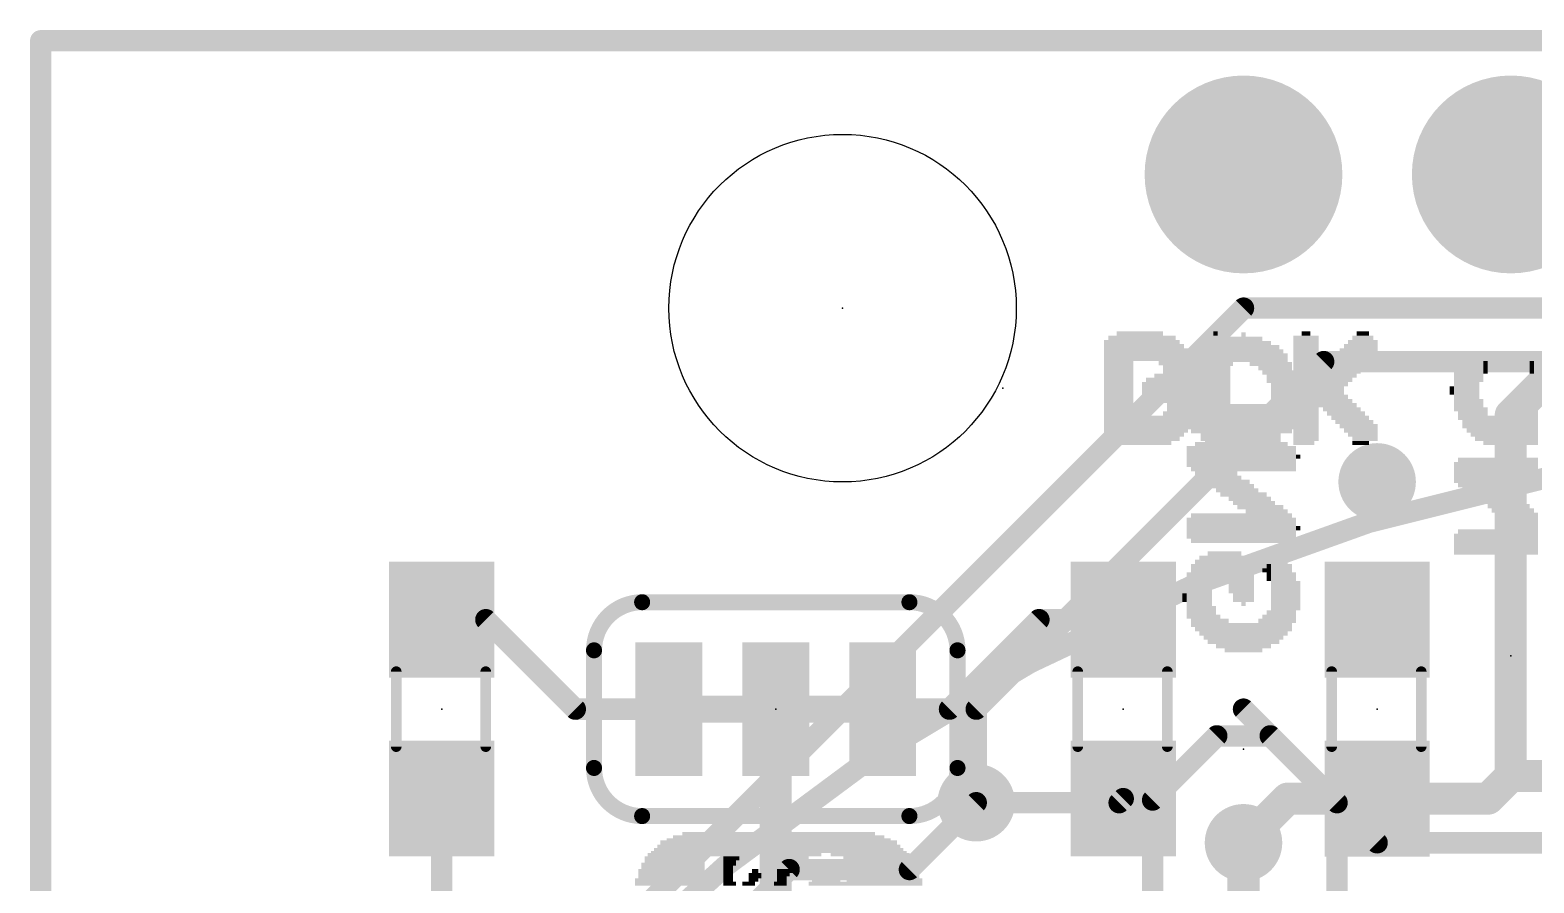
# Model space of a CAD drawing. Extents: x -32 to 75, y -41 to 41.
# Drawn here: x -0.1 to 14.19, y 32.64 to 40.74 of the extents above; entities that cross this region are included whole.
import ezdxf

# ---------------------------------------------------------------- set-up
doc = ezdxf.new("R2010")
doc.units = 0
for name, color, linetype in [('1', 12, 'CONTINUOUS'), ('16', 132, 'CONTINUOUS'), ('17', 110, 'CONTINUOUS'), ('18', 110, 'CONTINUOUS'), ('20', 31, 'CONTINUOUS'), ('21', 41, 'CONTINUOUS'), ('22', 40, 'CONTINUOUS'), ('23', 53, 'CONTINUOUS'), ('24', 53, 'CONTINUOUS'), ('51', 53, 'CONTINUOUS')]:
    doc.layers.add(name, color=color, linetype=linetype)

# ---------------------------------------------------------------- blocks, each defined once
blk = doc.blocks.new('RECT')
blk.add_solid([(-0.5, -0.5), (0.5, -0.5), (-0.5, 0.5), (0.5, 0.5)])
blk = doc.blocks.new('ROUNDP')
at = {"const_width": 0.5}
blk.add_lwpolyline([(0, -0.25, 1), (0, 0.25, 1), (0, -0.25)], format="xyb", dxfattribs=at)
blk = doc.blocks.new('ROUNDV')
at = {"const_width": 0.5}
blk.add_lwpolyline([(0, -0.25, 1), (0, 0.25, 1), (0, -0.25)], format="xyb", dxfattribs=at)

msp = doc.modelspace()

# ---------------------------------------------------------------- linework, layer by layer
at = {"layer": '1'}
for points, const_width in [([(35.56, 40.64), (0, 40.64)], 0.2032), ([(0, 40.64), (0, 0)], 0.2032), ([(14.605, 37.719), (13.97, 37.084)], 0.3048), ([(13.97, 37.084), (13.97, 33.655)], 0.3048), ([(4.23, 35.14), (3.81, 35.14)], 0.2032), ([(5.08, 34.29), (4.23, 35.14)], 0.2032), ([(9.486, 35.1399), (8.636, 34.29)], 0.2032), ([(10.287, 35.1399), (9.486, 35.1399)], 0.2032), ([(5.969, 34.29), (5.08, 34.29)], 0.2032), ([(6.985, 34.29), (6.985, 32.385)], 0.3048), ([(8.636, 34.29), (8.001, 34.29)], 0.2032), ([(13.97, 33.655), (13.755, 33.4399)], 0.3048), ([(14.98, 33.655), (13.97, 33.655)], 0.3048), ([(11.8499, 33.4399), (11.43, 33.02)], 0.3048), ([(12.7, 33.4399), (11.8499, 33.4399)], 0.3048), ([(13.755, 33.4399), (12.7, 33.4399)], 0.3048), ([(3.81, 31.75), (3.81, 33.44)], 0.2032), ([(10.248, 33.401), (8.89, 33.401)], 0.2032), ([(10.287, 33.44), (10.248, 33.401)], 0.2032)]:
    msp.add_lwpolyline(points, dxfattribs=dict(at, const_width=const_width))
for points, const_width in [([(0, 40.6908, 1), (0, 40.5892)], 0.1016), ([(0.0508, 40.64, 1), (-0.0508, 40.64)], 0.1016), ([(14.0462, 37.084, 1), (13.8938, 37.084)], 0.1524), ([(13.9161, 37.1379, 1), (14.0239, 37.0301)], 0.1524), ([(3.81, 35.1908, 1), (3.81, 35.0892)], 0.1016), ([(4.266, 35.1759, 1), (4.1941, 35.104)], 0.1016), ([(4.23, 35.0892, 1), (4.23, 35.1908)], 0.1016), ([(9.486, 35.1908, 1), (9.486, 35.0891)], 0.1016), ([(9.5219, 35.104, 1), (9.45, 35.1759)], 0.1016), ([(10.287, 35.0891, 1), (10.287, 35.1908)], 0.1016), ([(5.08, 34.3408, 1), (5.08, 34.2392)], 0.1016), ([(5.0441, 34.2541, 1), (5.1159, 34.3259)], 0.1016), ([(5.969, 34.2392, 1), (5.969, 34.3408)], 0.1016), ([(7.0612, 34.29, 1), (6.9088, 34.29)], 0.1524), ([(8.001, 34.3408, 1), (8.001, 34.2392)], 0.1016), ([(8.6001, 34.3259, 1), (8.6719, 34.2541)], 0.1016), ([(8.636, 34.2392, 1), (8.636, 34.3408)], 0.1016), ([(13.97, 33.7312, 1), (13.97, 33.5788)], 0.1524), ([(13.8938, 33.655, 1), (14.0462, 33.655)], 0.1524), ([(14.0239, 33.6011, 1), (13.9161, 33.7088)], 0.1524), ([(11.8499, 33.5161, 1), (11.8499, 33.3637)], 0.1524), ([(11.9038, 33.3861, 1), (11.7961, 33.4938)], 0.1524), ([(12.7, 33.5161, 1), (12.7, 33.3637)], 0.1524), ([(12.7, 33.3637, 1), (12.7, 33.5161)], 0.1524), ([(13.755, 33.3637, 1), (13.755, 33.5161)], 0.1524), ([(3.8608, 33.44, 1), (3.7592, 33.44)], 0.1016), ([(8.89, 33.4518, 1), (8.89, 33.3502)], 0.1016), ([(10.2121, 33.4369, 1), (10.284, 33.3651)], 0.1016), ([(10.248, 33.3502, 1), (10.248, 33.4518)], 0.1016), ([(10.3229, 33.404, 1), (10.2511, 33.4759)], 0.1016), ([(13.7011, 33.4938, 1), (13.8089, 33.3861)], 0.1524), ([(11.3761, 33.0739, 1), (11.4839, 32.9661)], 0.1524)]:
    msp.add_lwpolyline(points, format="xyb", dxfattribs=dict(at, const_width=const_width))
at = {"layer": '16'}
for points, const_width in [([(35.56, 40.64), (0, 40.64)], 0.2032), ([(0, 40.64), (0, 0)], 0.2032), ([(11.43, 38.1), (5.08, 31.75)], 0.2032), ([(18.542, 38.1), (11.43, 38.1)], 0.2032), ([(12.1921, 37.592), (8.89, 34.29)], 0.2032), ([(20.574, 37.592), (12.1921, 37.592)], 0.2032), ([(8.89, 34.29), (8.89, 33.401)], 0.2032), ([(11.176, 34.036), (10.5664, 33.4264)], 0.2032), ([(11.684, 34.036), (11.176, 34.036)], 0.2032), ([(12.319, 33.401), (11.684, 34.036)], 0.2032), ([(8.89, 33.401), (8.2551, 32.766)], 0.2032), ([(10.5664, 33.4264), (10.5664, 30.48)], 0.2032), ([(12.319, 33.401), (12.319, 32.131)], 0.2032), ([(11.43, 33.02), (11.43, 29.21)], 0.3048), ([(7.112, 32.766), (5.207, 30.861)], 0.2032), ([(8.2551, 32.766), (7.112, 32.766)], 0.2032)]:
    msp.add_lwpolyline(points, dxfattribs=dict(at, const_width=const_width))
for points, const_width in [([(0, 40.6908, 1), (0, 40.5892)], 0.1016), ([(0.0508, 40.64, 1), (-0.0508, 40.64)], 0.1016), ([(11.43, 38.1508, 1), (11.43, 38.0492)], 0.1016), ([(11.4659, 38.064, 1), (11.394, 38.1359)], 0.1016), ([(12.1921, 37.6428, 1), (12.1921, 37.5412)], 0.1016), ([(12.228, 37.5561, 1), (12.1561, 37.6279)], 0.1016), ([(8.9408, 34.29, 1), (8.8392, 34.29)], 0.1016), ([(8.8541, 34.3259, 1), (8.926, 34.2541)], 0.1016), ([(11.176, 34.0868, 1), (11.176, 33.9852)], 0.1016), ([(11.2119, 34.0001, 1), (11.1401, 34.0719)], 0.1016), ([(11.7199, 34.0719, 1), (11.6481, 34.0001)], 0.1016), ([(11.684, 33.9852, 1), (11.684, 34.0868)], 0.1016), ([(8.8392, 33.401, 1), (8.9408, 33.401)], 0.1016), ([(8.926, 33.3651, 1), (8.8541, 33.4369)], 0.1016), ([(10.6172, 33.4264, 1), (10.5156, 33.4264)], 0.1016), ([(10.5305, 33.4623, 1), (10.6023, 33.3905)], 0.1016), ([(12.3698, 33.401, 1), (12.2682, 33.401)], 0.1016), ([(12.2831, 33.3651, 1), (12.3549, 33.4369)], 0.1016), ([(11.5062, 33.02, 1), (11.3538, 33.02)], 0.1524), ([(7.112, 32.8168, 1), (7.112, 32.7152)], 0.1016), ([(7.1479, 32.7301, 1), (7.0761, 32.8019)], 0.1016), ([(8.2191, 32.8019, 1), (8.291, 32.7301)], 0.1016), ([(8.2551, 32.7152, 1), (8.2551, 32.8168)], 0.1016)]:
    msp.add_lwpolyline(points, format="xyb", dxfattribs=dict(at, const_width=const_width))
at = {"layer": '20', "const_width": 0.2032}
for points in [[(0, 0), (0, 40.64)], [(0, 40.64), (35.56, 40.64)]]:
    msp.add_lwpolyline(points, dxfattribs=at)
at = {"layer": '20', "const_width": 0.1016}
for points in [[(0.0508, 40.64, 1), (-0.0508, 40.64)], [(0, 40.6908, 1), (0, 40.5892)]]:
    msp.add_lwpolyline(points, format="xyb", dxfattribs=at)
at = {"layer": '20'}
msp.add_circle((7.62, 38.1), 1.651, dxfattribs=at)
at = {"layer": '21'}
for points, const_width in [([(5.715, 35.306, 0.4142), (5.2578, 34.8488)], 0.1524), ([(5.715, 35.3441, 1), (5.715, 35.2679)], 0.0762), ([(5.715, 35.2679, 1), (5.715, 35.3441)], 0.0762), ([(8.7122, 34.8488, 0.4142), (8.255, 35.306)], 0.1524), ([(8.255, 35.3441, 1), (8.255, 35.2679)], 0.0762), ([(8.255, 35.2679, 1), (8.255, 35.3441)], 0.0762), ([(5.2959, 34.8488, 1), (5.2197, 34.8488)], 0.0762), ([(5.2197, 34.8488, 1), (5.2959, 34.8488)], 0.0762), ([(8.7503, 34.8488, 1), (8.6741, 34.8488)], 0.0762), ([(8.6741, 34.8488, 1), (8.7503, 34.8488)], 0.0762), ([(5.2578, 33.7312, 0.4142), (5.715, 33.274)], 0.1524), ([(5.2959, 33.7312, 1), (5.2197, 33.7312)], 0.0762), ([(5.2197, 33.7312, 1), (5.2959, 33.7312)], 0.0762), ([(8.255, 33.274, 0.4142), (8.7122, 33.7312)], 0.1524), ([(8.7503, 33.7312, 1), (8.6741, 33.7312)], 0.0762), ([(8.6741, 33.7312, 1), (8.7503, 33.7312)], 0.0762), ([(5.715, 33.3121, 1), (5.715, 33.2359)], 0.0762), ([(5.715, 33.2359, 1), (5.715, 33.3121)], 0.0762), ([(8.255, 33.3121, 1), (8.255, 33.2359)], 0.0762), ([(8.255, 33.2359, 1), (8.255, 33.3121)], 0.0762)]:
    msp.add_lwpolyline(points, format="xyb", dxfattribs=dict(at, const_width=const_width))
at = {"layer": '21', "const_width": 0.1524}
for points in [[(5.715, 35.306), (8.255, 35.306)], [(5.2578, 33.7312), (5.2578, 34.8488)], [(8.7122, 33.7312), (8.7122, 34.8488)], [(8.255, 33.274), (5.715, 33.274)]]:
    msp.add_lwpolyline(points, dxfattribs=at)
at = {"layer": '22', "const_width": 0.2032}
for points in [[(12.7, 33.02), (11.43, 34.29)], [(14.478, 33.02), (12.7, 33.02)]]:
    msp.add_lwpolyline(points, dxfattribs=at)
at = {"layer": '22', "const_width": 0.1016}
for points in [[(11.4659, 34.3259, 1), (11.3941, 34.2541)], [(12.7, 33.0708, 1), (12.7, 32.9692)], [(12.6641, 32.9841, 1), (12.7359, 33.0559)]]:
    msp.add_lwpolyline(points, format="xyb", dxfattribs=at)
at = {"layer": '23'}
for p in [(7.62, 38.1), (9.144, 37.338), (3.81, 34.29), (6.985, 34.29), (10.287, 34.29), (12.7, 34.2899)]:
    msp.add_point(p, dxfattribs=at)
at = {"layer": '24'}
for p in [(13.97, 34.798), (11.43, 33.909)]:
    msp.add_point(p, dxfattribs=at)
at = {"layer": '51'}
for points, const_width in [([(17.78, 1.27, 1), (17.78, 36.83, 1), (17.78, 1.27)], 0.2032), ([(3.4034, 34.646, 1), (3.3526, 34.646)], 0.0508), ([(4.2544, 34.646, 1), (4.2036, 34.646)], 0.0508), ([(9.8804, 34.6459, 1), (9.8296, 34.6459)], 0.0508), ([(10.7314, 34.6459, 1), (10.6806, 34.6459)], 0.0508), ([(12.2934, 34.6459, 1), (12.2426, 34.6459)], 0.0508), ([(13.1444, 34.6459, 1), (13.0936, 34.6459)], 0.0508), ([(3.3526, 33.934, 1), (3.4034, 33.934)], 0.0508), ([(4.2036, 33.934, 1), (4.2544, 33.934)], 0.0508), ([(9.8296, 33.934, 1), (9.8804, 33.934)], 0.0508), ([(10.6806, 33.934, 1), (10.7314, 33.934)], 0.0508), ([(12.2426, 33.9339, 1), (12.2934, 33.9339)], 0.0508), ([(13.0936, 33.9339, 1), (13.1444, 33.9339)], 0.0508)]:
    msp.add_lwpolyline(points, format="xyb", dxfattribs=dict(at, const_width=const_width))
at = {"layer": '51', "const_width": 0.1016}
for points in [[(3.378, 33.934), (3.378, 34.646)], [(4.229, 33.934), (4.229, 34.646)], [(9.855, 33.934), (9.855, 34.6459)], [(10.706, 33.934), (10.706, 34.6459)], [(12.268, 33.9339), (12.268, 34.6459)], [(13.119, 33.9339), (13.119, 34.6459)]]:
    msp.add_lwpolyline(points, dxfattribs=at)

# ---------------------------------------------------------------- block references
at = {"layer": '1', "xscale": 1.1, "rotation": 90}
for p in [(3.81, 35.14), (10.287, 35.1399), (12.7, 35.1399), (3.81, 33.44), (10.287, 33.44), (12.7, 33.4399)]:
    msp.add_blockref('RECT', p, dxfattribs=at)
at = {"layer": '1'}
for p, xscale, yscale in [((5.969, 34.29), 0.635, 1.27), ((6.985, 34.29), 0.635, 1.27), ((8.001, 34.29), 0.635, 1.27), ((6.477, 34.29), 0.4064, 0.254), ((7.493, 34.29), 0.4064, 0.254)]:
    msp.add_blockref('RECT', p, dxfattribs=dict(at, xscale=xscale, yscale=yscale))
at = {"layer": '17', "xscale": 1.8796, "yscale": 1.8796, "rotation": 270}
for p in [(11.43, 39.37), (11.43, 39.37), (13.97, 39.37), (13.97, 39.37)]:
    msp.add_blockref('ROUNDP', p, dxfattribs=at)
at = {"layer": '18', "xscale": 0.7366, "yscale": 0.7366}
for p in [(12.7, 36.449), (12.7, 36.449), (8.89, 33.401), (8.89, 33.401), (11.43, 33.02), (11.43, 33.02)]:
    msp.add_blockref('ROUNDV', p, dxfattribs=at)
at = {"layer": '21'}
for p, xscale, yscale in [((10.444, 37.858), 0.44, 0.04), ((11.164, 37.858), 0.04, 0.04), ((12.024, 37.858), 0.08, 0.04), ((12.564, 37.858), 0.12, 0.04), ((10.464, 37.778), 0.72, 0.04), ((10.484, 37.738), 0.76, 0.04), ((10.464, 37.818), 0.64, 0.04), ((11.164, 37.778), 0.28, 0.04), ((11.164, 37.738), 0.28, 0.04), ((11.184, 37.818), 0.24, 0.04), ((12.024, 37.818), 0.24, 0.04), ((12.024, 37.778), 0.24, 0.04), ((12.024, 37.738), 0.24, 0.04), ((12.544, 37.738), 0.32, 0.04), ((12.564, 37.778), 0.28, 0.04), ((12.564, 37.818), 0.2, 0.04), ((10.504, 37.698), 0.8, 0.04), ((10.504, 37.658), 0.8, 0.04), ((10.504, 37.618), 0.8, 0.04), ((10.244, 37.578), 0.28, 0.04), ((10.784, 37.578), 0.32, 0.04), ((11.164, 37.698), 0.28, 0.04), ((11.164, 37.658), 0.28, 0.04), ((11.164, 37.618), 0.28, 0.04), ((11.164, 37.578), 0.28, 0.04), ((12.024, 37.698), 0.24, 0.04), ((12.024, 37.658), 0.24, 0.04), ((12.024, 37.618), 0.24, 0.04), ((12.024, 37.578), 0.24, 0.04), ((12.444, 37.578), 0.36, 0.04), ((12.484, 37.658), 0.36, 0.04), ((12.484, 37.618), 0.36, 0.04), ((12.524, 37.698), 0.36, 0.04), ((10.244, 37.538), 0.28, 0.04), ((10.244, 37.498), 0.28, 0.04), ((10.244, 37.458), 0.28, 0.04), ((10.744, 37.458), 0.32, 0.04), ((10.804, 37.538), 0.28, 0.04), ((10.804, 37.498), 0.28, 0.04), ((11.164, 37.538), 0.28, 0.04), ((11.164, 37.498), 0.28, 0.04), ((11.164, 37.458), 0.28, 0.04), ((12.024, 37.538), 0.24, 0.04), ((12.024, 37.498), 0.24, 0.04), ((12.204, 37.458), 0.6, 0.04), ((12.364, 37.498), 0.36, 0.04), ((12.404, 37.538), 0.36, 0.04), ((10.244, 37.418), 0.28, 0.04), ((10.244, 37.378), 0.28, 0.04), ((10.244, 37.338), 0.28, 0.04), ((10.244, 37.298), 0.28, 0.04), ((10.684, 37.378), 0.44, 0.04), ((10.684, 37.338), 0.44, 0.04), ((10.684, 37.298), 0.44, 0.04), ((10.704, 37.418), 0.4, 0.04), ((11.164, 37.418), 0.28, 0.04), ((11.164, 37.378), 0.28, 0.04), ((11.164, 37.338), 0.28, 0.04), ((11.164, 37.298), 0.28, 0.04), ((12.184, 37.418), 0.56, 0.04), ((12.164, 37.378), 0.52, 0.04), ((12.144, 37.338), 0.48, 0.04), ((12.144, 37.298), 0.48, 0.04), ((10.244, 37.258), 0.28, 0.04), ((10.244, 37.218), 0.28, 0.04), ((10.244, 37.178), 0.28, 0.04), ((10.724, 37.258), 0.44, 0.04), ((10.804, 37.218), 0.28, 0.04), ((10.824, 37.178), 0.24, 0.04), ((11.164, 37.258), 0.28, 0.04), ((11.164, 37.218), 0.28, 0.04), ((11.164, 37.178), 0.28, 0.04), ((12.164, 37.258), 0.52, 0.04), ((12.184, 37.218), 0.56, 0.04), ((12.204, 37.178), 0.6, 0.04), ((10.244, 37.138), 0.28, 0.04), ((10.244, 37.098), 0.28, 0.04), ((10.524, 37.058), 0.84, 0.04), ((10.524, 37.018), 0.84, 0.04), ((10.804, 37.098), 0.28, 0.04), ((10.824, 37.138), 0.24, 0.04), ((11.164, 37.138), 0.28, 0.04), ((11.164, 37.098), 0.28, 0.04), ((11.164, 37.058), 0.28, 0.04), ((11.364, 37.018), 0.68, 0.04), ((12.024, 37.138), 0.24, 0.04), ((12.024, 37.098), 0.24, 0.04), ((12.024, 37.058), 0.24, 0.04), ((12.024, 37.018), 0.24, 0.04), ((12.364, 37.138), 0.36, 0.04), ((12.404, 37.098), 0.36, 0.04), ((12.444, 37.058), 0.36, 0.04), ((12.484, 37.018), 0.36, 0.04), ((10.504, 36.978), 0.8, 0.04), ((10.504, 36.938), 0.8, 0.04), ((10.484, 36.898), 0.76, 0.04), ((10.464, 36.858), 0.72, 0.04), ((11.404, 36.978), 0.76, 0.04), ((11.404, 36.938), 0.76, 0.04), ((11.404, 36.898), 0.76, 0.04), ((11.404, 36.858), 0.76, 0.04), ((12.024, 36.978), 0.24, 0.04), ((12.024, 36.938), 0.24, 0.04), ((12.024, 36.898), 0.24, 0.04), ((12.024, 36.858), 0.24, 0.04), ((12.524, 36.978), 0.36, 0.04), ((12.544, 36.938), 0.32, 0.04), ((12.564, 36.898), 0.28, 0.04), ((12.584, 36.858), 0.24, 0.04), ((10.444, 36.818), 0.6, 0.04), ((11.424, 36.818), 0.72, 0.04), ((12.004, 36.818), 0.2, 0.04), ((12.544, 36.818), 0.16, 0.04), ((7.013, 33.022), 2.25, 0.04), ((7.013, 33.052), 2.13, 0.02), ((7.013, 33.077), 2.01, 0.03), ((7.013, 33.107), 1.83, 0.03), ((6.023, 32.872), 0.57, 0.04), ((6.233, 32.907), 0.93, 0.03), ((7.013, 32.932), 2.43, 0.02), ((7.013, 32.957), 2.37, 0.03), ((7.013, 32.987), 2.31, 0.03), ((6.563, 32.872), 0.15, 0.04), ((7.148, 32.907), 0.54, 0.03), ((7.103, 32.872), 0.39, 0.04), ((7.883, 32.907), 0.75, 0.03), ((7.958, 32.872), 0.66, 0.04), ((5.993, 32.752), 0.63, 0.04), ((5.993, 32.717), 0.63, 0.03), ((6.008, 32.817), 0.6, 0.03), ((6.008, 32.787), 0.6, 0.03), ((6.023, 32.837), 0.57, 0.03), ((6.548, 32.837), 0.12, 0.03), ((6.548, 32.817), 0.12, 0.03), ((6.533, 32.787), 0.09, 0.03), ((6.533, 32.752), 0.09, 0.04), ((6.533, 32.717), 0.09, 0.03), ((6.788, 32.717), 0.12, 0.03), ((6.788, 32.752), 0.06, 0.04), ((7.088, 32.837), 0.3, 0.03), ((7.088, 32.817), 0.24, 0.03), ((7.073, 32.787), 0.21, 0.03), ((7.073, 32.752), 0.15, 0.04), ((7.058, 32.717), 0.12, 0.03), ((7.988, 32.837), 0.6, 0.03), ((8.018, 32.817), 0.6, 0.03), ((8.018, 32.787), 0.6, 0.03), ((8.033, 32.752), 0.63, 0.04), ((8.033, 32.717), 0.63, 0.03), ((5.978, 32.667), 0.66, 0.03), ((5.978, 32.632), 0.66, 0.04), ((5.993, 32.697), 0.63, 0.03), ((6.533, 32.697), 0.09, 0.03), ((6.533, 32.667), 0.09, 0.03), ((6.548, 32.632), 0.12, 0.04), ((6.728, 32.632), 0.12, 0.04), ((6.788, 32.697), 0.12, 0.03), ((6.773, 32.667), 0.09, 0.03), ((7.028, 32.632), 0.12, 0.04), ((7.043, 32.697), 0.09, 0.03), ((7.043, 32.667), 0.09, 0.03), ((7.838, 32.632), 1.08, 0.04), ((7.463, 32.667), 0.27, 0.03), ((7.463, 32.697), 0.21, 0.03), ((8.018, 32.667), 0.72, 0.03), ((8.018, 32.697), 0.66, 0.03)]:
    msp.add_blockref('RECT', p, dxfattribs=dict(at, xscale=xscale, yscale=yscale))
at = {"layer": '22', "yscale": 0.04, "rotation": 90}
for p, xscale in [((11.11, 37.329), 0.84), ((11.15, 37.349), 0.88), ((11.19, 37.629), 0.32), ((11.23, 37.669), 0.32), ((11.27, 37.689), 0.28), ((11.31, 37.689), 0.28), ((11.35, 37.709), 0.24), ((11.39, 37.709), 0.24), ((11.43, 37.729), 0.28), ((11.47, 37.709), 0.24), ((11.51, 37.689), 0.28), ((11.55, 37.689), 0.28), ((11.59, 37.669), 0.32), ((11.63, 37.629), 0.32), ((11.67, 37.589), 0.4), ((11.71, 37.329), 0.84), ((11.75, 37.329), 0.84), ((10.99, 37.269), 0.72), ((11.03, 37.289), 0.76), ((11.07, 37.309), 0.8), ((11.79, 37.309), 0.8), ((11.83, 37.289), 0.76), ((11.87, 37.249), 0.68), ((13.49, 37.318), 0.56), ((13.53, 37.298), 0.68), ((13.57, 37.298), 0.76), ((13.61, 37.278), 0.8), ((13.65, 37.258), 0.84), ((13.69, 37.518), 0.24), ((13.73, 37.538), 0.12), ((14.17, 37.538), 0.12), ((14.21, 37.538), 0.2), ((10.91, 37.209), 0.52), ((10.95, 37.229), 0.64), ((11.91, 37.229), 0.56), ((13.45, 37.318), 0.4), ((11.95, 37.189), 0.32), ((13.41, 37.318), 0.08), ((11.19, 37.049), 0.28), ((11.23, 37.049), 0.28), ((11.27, 37.049), 0.28), ((11.31, 37.049), 0.28), ((11.35, 37.049), 0.28), ((11.39, 37.049), 0.28), ((11.43, 37.049), 0.28), ((11.47, 37.049), 0.28), ((11.51, 37.049), 0.28), ((11.55, 37.049), 0.28), ((11.59, 37.049), 0.28), ((11.63, 37.049), 0.28), ((11.67, 37.049), 0.28), ((13.69, 37.038), 0.4), ((14.21, 36.998), 0.4), ((13.73, 36.978), 0.36), ((13.77, 36.938), 0.28), ((13.81, 36.938), 0.28), ((13.85, 36.898), 0.28), ((13.89, 36.898), 0.28), ((13.93, 36.898), 0.28), ((13.97, 36.898), 0.28), ((14.01, 36.898), 0.28), ((14.05, 36.898), 0.28), ((14.09, 36.918), 0.32), ((14.13, 36.938), 0.28), ((14.17, 36.958), 0.32), ((10.91, 36.689), 0.2), ((10.95, 36.669), 0.24), ((10.99, 36.669), 0.32), ((11.03, 36.649), 0.36), ((11.07, 36.629), 0.4), ((11.11, 36.629), 0.4), ((11.15, 36.609), 0.44), ((11.19, 36.589), 0.48), ((11.23, 36.569), 0.52), ((11.27, 36.569), 0.52), ((11.31, 36.549), 0.56), ((11.35, 36.529), 0.6), ((11.39, 36.689), 0.28), ((11.43, 36.689), 0.28), ((11.47, 36.689), 0.28), ((11.51, 36.689), 0.28), ((11.55, 36.689), 0.28), ((11.59, 36.689), 0.28), ((11.63, 36.689), 0.28), ((11.67, 36.689), 0.28), ((11.71, 36.689), 0.28), ((11.75, 36.689), 0.28), ((11.79, 36.689), 0.28), ((11.83, 36.689), 0.28), ((11.87, 36.669), 0.24), ((11.91, 36.669), 0.24), ((11.95, 36.689), 0.04), ((13.45, 36.538), 0.2), ((13.49, 36.538), 0.28), ((13.53, 36.518), 0.32), ((13.57, 36.518), 0.32), ((13.61, 36.498), 0.36), ((13.65, 36.478), 0.4), ((13.69, 36.458), 0.44), ((13.73, 36.458), 0.44), ((13.77, 36.438), 0.48), ((13.81, 36.418), 0.52), ((13.85, 36.398), 0.56), ((13.89, 36.398), 0.56), ((13.93, 36.378), 0.6), ((13.97, 36.538), 0.28), ((14.01, 36.538), 0.28), ((14.05, 36.538), 0.28), ((14.09, 36.538), 0.28), ((14.13, 36.538), 0.28), ((14.17, 36.538), 0.28), ((14.21, 36.538), 0.28), ((11.39, 36.349), 0.32), ((11.43, 36.329), 0.28), ((11.47, 36.169), 0.6), ((11.51, 36.149), 0.56), ((11.55, 36.129), 0.52), ((11.59, 36.109), 0.48), ((11.63, 36.109), 0.48), ((11.67, 36.089), 0.44), ((13.97, 36.198), 0.32), ((14.01, 36.038), 0.56), ((11.71, 36.069), 0.4), ((11.75, 36.049), 0.36), ((11.79, 36.049), 0.36), ((11.83, 36.029), 0.32), ((14.05, 36.018), 0.52), ((14.09, 36.018), 0.52), ((14.13, 35.998), 0.48), ((14.17, 35.978), 0.44), ((14.21, 35.958), 0.4), ((10.91, 36.009), 0.2), ((10.95, 36.009), 0.28), ((10.99, 36.009), 0.28), ((11.03, 36.009), 0.28), ((11.07, 36.009), 0.28), ((11.11, 36.009), 0.28), ((11.15, 36.009), 0.28), ((11.19, 36.009), 0.28), ((11.23, 36.009), 0.28), ((11.27, 36.009), 0.28), ((11.31, 36.009), 0.28), ((11.35, 36.009), 0.28), ((11.39, 36.009), 0.28), ((11.43, 36.009), 0.28), ((11.87, 36.009), 0.28), ((11.91, 36.009), 0.2), ((11.95, 36.009), 0.04), ((13.45, 35.858), 0.2), ((13.49, 35.878), 0.24), ((13.53, 35.878), 0.24), ((13.57, 35.878), 0.24), ((13.61, 35.878), 0.24), ((13.65, 35.878), 0.24), ((13.69, 35.878), 0.24), ((13.73, 35.878), 0.24), ((13.77, 35.878), 0.24), ((13.81, 35.878), 0.24), ((13.85, 35.878), 0.24), ((13.89, 35.878), 0.24), ((13.93, 35.878), 0.24), ((13.97, 35.878), 0.24), ((11.03, 35.369), 0.76), ((11.07, 35.349), 0.8), ((11.11, 35.349), 0.88), ((11.15, 35.629), 0.32), ((11.19, 35.649), 0.28), ((11.23, 35.649), 0.28), ((11.27, 35.649), 0.28), ((11.31, 35.589), 0.4), ((11.35, 35.549), 0.48), ((11.39, 35.549), 0.48), ((11.43, 35.509), 0.48), ((11.47, 35.529), 0.44), ((11.51, 35.529), 0.44), ((11.79, 35.349), 0.8), ((10.91, 35.369), 0.44), ((10.95, 35.369), 0.6), ((10.99, 35.369), 0.68), ((11.63, 35.609), 0.04), ((11.67, 35.589), 0.16), ((11.71, 35.309), 0.8), ((11.75, 35.309), 0.8), ((11.83, 35.349), 0.72), ((11.87, 35.349), 0.64), ((11.91, 35.349), 0.48), ((11.95, 35.369), 0.28), ((10.87, 35.349), 0.08), ((11.15, 35.089), 0.36), ((11.19, 35.029), 0.32), ((11.63, 35.029), 0.32), ((11.67, 35.049), 0.36), ((11.23, 35.009), 0.28), ((11.27, 34.989), 0.32), ((11.31, 34.969), 0.28), ((11.35, 34.969), 0.28), ((11.39, 34.969), 0.28), ((11.43, 34.969), 0.28), ((11.47, 34.969), 0.28), ((11.51, 34.969), 0.28), ((11.55, 34.969), 0.28), ((11.59, 34.989), 0.32)]:
    msp.add_blockref('RECT', p, dxfattribs=dict(at, xscale=xscale))
at = {"layer": '51'}
for p, xscale, yscale, rotation in [((11.43, 39.37), 0.508, 0.508, 180), ((13.97, 39.37), 0.508, 0.508, 180), ((3.8049, 34.8702), 0.5001, 0.95, 90), ((10.2819, 34.8702), 0.5001, 0.95, 90), ((12.6949, 34.8702), 0.5001, 0.95, 90), ((3.8049, 33.7018), 0.5001, 0.95, 90), ((10.2819, 33.7018), 0.5001, 0.95, 90), ((12.6949, 33.7018), 0.5001, 0.95, 90)]:
    msp.add_blockref('RECT', p, dxfattribs=dict(at, xscale=xscale, yscale=yscale, rotation=rotation))

doc.saveas('drawing.dxf')
